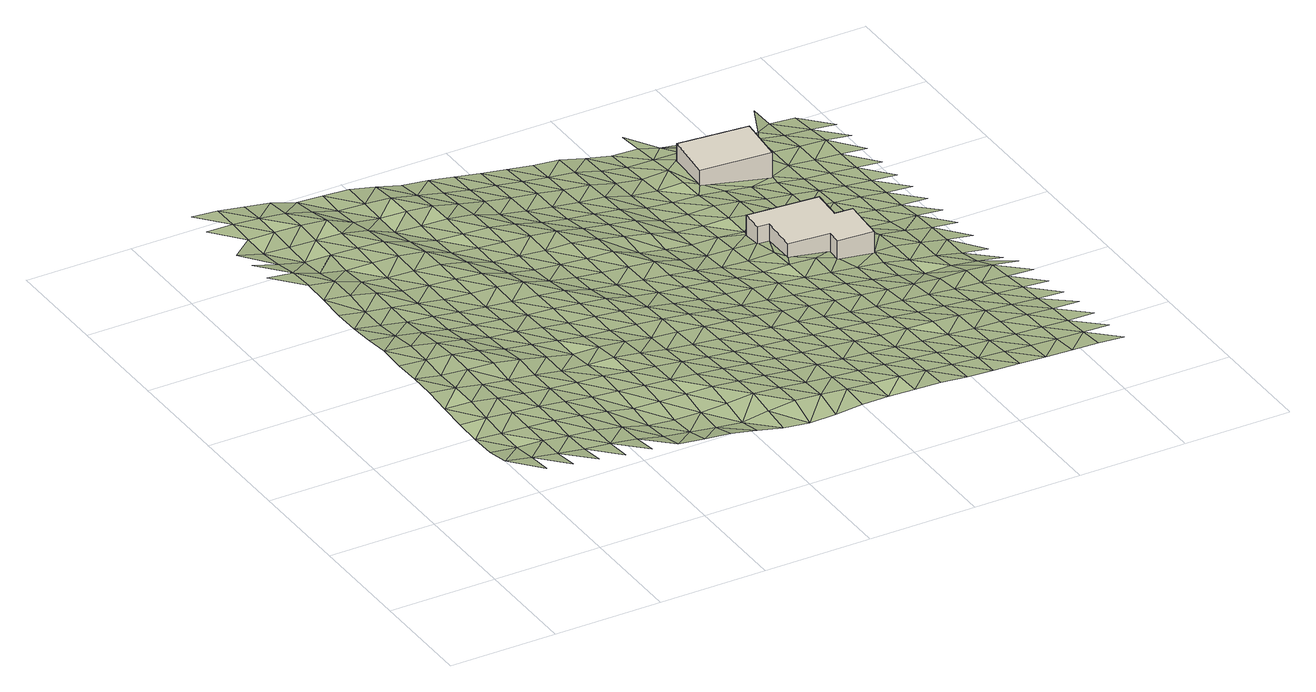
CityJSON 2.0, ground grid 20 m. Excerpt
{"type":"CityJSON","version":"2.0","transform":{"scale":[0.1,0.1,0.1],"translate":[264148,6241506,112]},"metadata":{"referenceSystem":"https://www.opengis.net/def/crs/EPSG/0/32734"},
"CityObjects":{
"building1":{"type":"Building","attributes":{"address":"41 Kylemore Road Universtity Estate Cape Town","building":"house","building:levels":"1","footprint":{"type":"Polygon"},"plus_code":"CFX4X4XJ+X4V","ground_height":118.4,"building_height":4.1,"roof_height":122.5},"geometry":[{"type":"Solid","lod":"1","boundaries":[[[[0,1,2,3]],[[1,4,5,2]],[[4,6,7,5]],[[6,8,9,7]],[[8,10,11,9]],[[10,12,13,11]],[[12,14,15,13]],[[14,16,17,15]],[[16,18,19,17]],[[18,0,3,19]],[[3,2,5,7,9,11,13,15,17,19]],[[18,16,14,12,10,8,6,4,1,0]]]]}]},
"building2":{"type":"Building","attributes":{"address":"39 Kylemore Road Universtity Estate Cape Town","building":"house","building:levels":"1","footprint":{"type":"Polygon"},"plus_code":"CFX4XFXV+XPW","ground_height":116.2,"building_height":4.1,"roof_height":120.3},"geometry":[{"type":"Solid","lod":"1","boundaries":[[[[20,21,22,23]],[[21,24,25,22]],[[24,26,27,25]],[[26,20,23,27]],[[23,22,25,27]],[[26,24,21,20]]]]}]},
"terrain1":{"type":"TINRelief","geometry":[{"type":"CompositeSurface","lod":"1","boundaries":[[[28,29,30]],[[31,32,30]],[[29,28,33]],[[28,30,32]],[[34,33,35]],[[33,28,36]],[[37,34,35]],[[33,36,35]],[[28,32,38]],[[32,39,40]],[[41,37,42]],[[38,36,28]],[[35,43,37]],[[38,32,40]],[[44,41,42]],[[37,43,42]],[[45,35,36]],[[46,36,38]],[[47,44,48]],[[42,49,44]],[[36,46,45]],[[50,43,35]],[[51,47,48]],[[52,38,40]],[[48,44,49]],[[53,40,54]],[[35,45,50]],[[55,42,43]],[[38,52,46]],[[52,40,53]],[[56,51,57]],[[48,58,51]],[[43,50,55]],[[59,49,42]],[[46,60,45]],[[61,56,57]],[[57,51,58]],[[60,46,52]],[[42,55,59]],[[62,48,49]],[[50,45,63]],[[53,64,52]],[[60,63,45]],[[65,61,66]],[[57,67,61]],[[62,49,59]],[[64,53,68]],[[69,58,48]],[[50,70,55]],[[71,65,66]],[[60,52,72]],[[73,74,75]],[[66,61,67]],[[63,70,50]],[[48,62,69]],[[72,52,64]],[[76,57,58]],[[59,55,77]],[[63,60,78]],[[79,80,73]],[[70,77,55]],[[75,71,81]],[[66,82,71]],[[76,58,69]],[[78,60,72]],[[83,67,57]],[[62,59,84]],[[73,75,81]],[[85,79,86]],[[81,71,82]],[[77,84,59]],[[70,63,87]],[[57,76,83]],[[78,88,63]],[[89,66,67]],[[69,62,90]],[[64,91,72]],[[92,85,86]],[[93,94,64]],[[70,87,77]],[[63,88,87]],[[84,90,62]],[[79,73,95]],[[91,78,72]],[[81,96,73]],[[89,67,83]],[[64,94,91]],[[97,82,66]],[[69,98,76]],[[86,79,95]],[[99,100,92]],[[95,73,96]],[[90,98,69]],[[77,101,84]],[[102,88,78]],[[66,89,97]],[[77,87,103]],[[104,81,82]],[[83,76,105]],[[78,91,102]],[[90,84,101]],[[106,107,99]],[[77,103,101]],[[98,105,76]],[[92,86,108]],[[88,109,87]],[[95,110,86]],[[104,82,97]],[[111,96,81]],[[89,83,112]],[[94,113,91]],[[88,102,109]],[[99,92,108]],[[98,90,114]],[[108,86,110]],[[105,112,83]],[[94,115,113]],[[116,103,87]],[[81,104,111]],[[101,114,90]],[[117,95,96]],[[97,89,118]],[[91,119,102]],[[116,87,109]],[[99,120,106]],[[105,98,121]],[[112,118,89]],[[113,119,91]],[[108,120,99]],[[117,96,111]],[[98,114,121]],[[122,110,95]],[[104,97,123]],[[101,103,124]],[[102,125,109]],[[126,103,116]],[[112,105,127]],[[118,123,97]],[[119,125,102]],[[101,124,114]],[[113,115,128]],[[120,129,106]],[[95,117,122]],[[121,127,105]],[[103,126,124]],[[130,108,110]],[[111,104,131]],[[116,109,132]],[[118,112,133]],[[119,113,128]],[[123,131,104]],[[125,132,109]],[[128,115,134]],[[108,130,120]],[[135,121,114]],[[122,130,110]],[[127,133,112]],[[117,111,136]],[[116,137,126]],[[114,124,135]],[[125,119,138]],[[131,136,111]],[[132,137,116]],[[123,118,139]],[[140,127,121]],[[133,141,118]],[[128,138,119]],[[129,120,142]],[[122,117,143]],[[120,130,144]],[[135,140,121]],[[123,139,131]],[[126,145,124]],[[132,125,146]],[[136,143,117]],[[118,141,139]],[[137,147,126]],[[133,127,148]],[[120,144,142]],[[125,138,146]],[[145,135,124]],[[149,128,134]],[[140,148,127]],[[126,147,145]],[[130,122,150]],[[137,132,151]],[[143,152,122]],[[136,131,153]],[[154,141,133]],[[131,139,155]],[[146,151,132]],[[149,134,156]],[[150,144,130]],[[140,135,157]],[[158,138,128]],[[150,122,152]],[[148,154,133]],[[143,136,153]],[[147,137,159]],[[131,155,153]],[[157,135,145]],[[141,160,139]],[[146,138,158]],[[151,159,137]],[[128,149,158]],[[141,154,160]],[[161,142,144]],[[152,143,162]],[[148,140,163]],[[144,150,164]],[[157,165,140]],[[166,155,139]],[[147,167,145]],[[168,151,146]],[[153,162,143]],[[159,169,147]],[[148,163,154]],[[156,170,149]],[[144,164,161]],[[166,139,160]],[[140,165,163]],[[158,168,146]],[[167,157,145]],[[147,169,167]],[[150,152,171]],[[159,151,172]],[[162,173,152]],[[174,153,155]],[[149,175,158]],[[176,155,166]],[[168,172,151]],[[164,150,171]],[[160,154,177]],[[178,165,157]],[[171,152,173]],[[154,163,179]],[[175,149,170]],[[153,174,162]],[[180,169,159]],[[155,176,174]],[[157,167,178]],[[166,160,177]],[[168,158,181]],[[177,154,179]],[[172,180,159]],[[164,182,161]],[[165,183,163]],[[181,158,175]],[[184,173,162]],[[182,164,171]],[[165,178,183]],[[166,185,176]],[[172,168,186]],[[167,169,187]],[[162,174,184]],[[180,188,169]],[[189,179,163]],[[175,170,190]],[[185,166,177]],[[186,168,181]],[[167,187,178]],[[191,161,182]],[[189,163,183]],[[169,188,187]],[[171,173,192]],[[176,193,174]],[[184,194,173]],[[180,172,195]],[[193,176,185]],[[186,196,172]],[[182,171,192]],[[177,179,197]],[[178,198,183]],[[175,199,181]],[[192,173,194]],[[200,179,189]],[[190,201,175]],[[202,184,174]],[[180,195,188]],[[172,196,195]],[[187,198,178]],[[185,177,197]],[[199,186,181]],[[202,174,193]],[[197,179,200]],[[175,201,199]],[[191,182,203]],[[189,183,204]],[[184,205,194]],[[192,203,182]],[[198,204,183]],[[193,185,206]],[[188,207,187]],[[208,196,186]],[[184,202,205]],[[188,195,209]],[[189,210,200]],[[211,201,190]],[[206,185,197]],[[186,199,208]],[[198,187,207]],[[191,203,212]],[[188,209,207]],[[204,210,189]],[[213,192,194]],[[202,193,214]],[[196,215,195]],[[194,205,216]],[[200,217,197]],[[201,218,199]],[[214,193,206]],[[196,208,215]],[[204,198,219]],[[213,194,216]],[[210,217,200]],[[201,211,218]],[[220,203,192]],[[202,221,205]],[[222,209,195]],[[207,219,198]],[[206,197,223]],[[199,224,208]],[[202,214,221]],[[222,195,215]],[[210,204,225]],[[192,213,220]],[[217,223,197]],[[218,224,199]],[[226,212,203]],[[227,216,205]],[[204,219,225]],[[206,228,214]],[[207,209,229]],[[208,230,215]],[[227,205,221]],[[231,209,222]],[[217,210,232]],[[226,203,220]],[[223,228,206]],[[224,230,208]],[[218,211,233]],[[225,232,210]],[[209,231,229]],[[213,216,234]],[[214,235,221]],[[236,219,207]],[[222,215,237]],[[238,216,227]],[[223,217,239]],[[224,218,233]],[[228,235,214]],[[230,237,215]],[[233,211,240]],[[213,234,220]],[[225,219,236]],[[234,216,238]],[[232,239,217]],[[207,229,236]],[[227,221,241]],[[222,242,231]],[[230,224,243]],[[235,241,221]],[[237,242,222]],[[220,244,226]],[[228,223,245]],[[246,232,225]],[[239,247,223]],[[233,243,224]],[[227,248,238]],[[244,220,234]],[[236,246,225]],[[228,245,235]],[[229,231,249]],[[237,230,250]],[[241,248,227]],[[223,247,245]],[[242,251,231]],[[239,232,252]],[[230,243,250]],[[229,249,236]],[[253,233,240]],[[254,226,244]],[[246,252,232]],[[231,251,249]],[[255,234,238]],[[242,237,256]],[[248,257,238]],[[241,235,258]],[[259,247,239]],[[235,245,260]],[[250,256,237]],[[253,240,261]],[[234,255,244]],[[236,262,246]],[[263,243,233]],[[255,238,257]],[[252,259,239]],[[248,241,258]],[[251,242,264]],[[235,260,258]],[[262,236,249]],[[247,265,245]],[[256,264,242]],[[233,253,263]],[[266,250,243]],[[247,259,265]],[[254,244,267]],[[257,248,268]],[[252,246,269]],[[270,249,251]],[[244,255,271]],[[246,262,272]],[[273,260,245]],[[250,266,256]],[[258,268,248]],[[251,264,270]],[[266,243,263]],[[252,269,259]],[[261,274,253]],[[244,271,267]],[[273,245,265]],[[246,272,269]],[[262,249,275]],[[255,257,276]],[[277,264,256]],[[268,278,257]],[[275,249,270]],[[279,258,260]],[[253,280,263]],[[281,260,273]],[[256,266,277]],[[276,271,255]],[[265,259,282]],[[272,262,283]],[[276,257,278]],[[259,269,284]],[[280,253,274]],[[258,279,268]],[[264,285,270]],[[260,281,279]],[[283,262,275]],[[273,265,282]],[[263,286,266]],[[282,259,284]],[[277,285,264]],[[271,287,267]],[[272,288,269]],[[263,280,286]],[[289,278,268]],[[290,275,270]],[[271,276,287]],[[272,283,288]],[[273,291,281]],[[266,292,277]],[[268,279,289]],[[285,290,270]],[[293,284,269]],[[291,273,282]],[[286,292,266]],[[283,275,294]],[[274,295,280]],[[296,267,287]],[[293,269,288]],[[276,278,297]],[[281,298,279]],[[299,285,277]],[[289,300,278]],[[290,294,275]],[[286,280,295]],[[298,281,291]],[[274,301,295]],[[277,292,299]],[[287,276,297]],[[282,284,302]],[[288,283,303]],[[297,278,300]],[[304,284,293]],[[305,289,279]],[[290,285,306]],[[294,303,283]],[[291,282,302]],[[307,292,286]],[[305,279,298]],[[302,284,304]],[[306,285,299]],[[287,308,296]],[[309,293,288]],[[307,286,295]],[[289,310,300]],[[308,287,297]],[[303,309,288]],[[298,291,311]],[[312,294,290]],[[289,305,310]],[[306,313,290]],[[304,293,314]],[[299,292,315]],[[311,291,302]],[[316,292,307]],[[294,312,303]],[[295,301,317]],[[296,308,318]],[[309,314,293]],[[290,313,312]],[[297,300,319]],[[305,298,320]],[[315,306,299]],[[300,310,321]],[[315,292,316]],[[302,304,322]],[[307,295,317]],[[320,298,311]],[[301,323,317]],[[308,297,319]],[[319,300,321]],[[314,322,304]],[[305,324,310]],[[325,313,306]],[[309,303,326]],[[303,312,327]],[[328,311,302]],[[307,329,316]],[[305,320,324]],[[306,315,325]],[[330,318,308]],[[314,309,326]],[[322,328,302]],[[303,327,326]],[[329,307,317]],[[331,321,310]],[[330,308,319]],[[320,311,332]],[[312,313,333]],[[316,334,315]],[[331,310,324]],[[313,325,335]],[[322,314,336]],[[337,317,323]],[[328,332,311]],[[334,316,329]],[[333,327,312]],[[338,318,330]],[[313,335,333]],[[326,336,314]],[[319,321,339]],[[324,320,340]],[[315,341,325]],[[342,321,331]],[[329,317,343]],[[332,340,320]],[[341,315,334]],[[330,319,339]],[[328,322,344]],[[339,321,342]],[[336,345,322]],[[337,343,317]],[[346,331,324]],[[347,326,327]],[[325,348,335]],[[327,333,349]],[[332,328,344]],[[334,329,350]],[[340,346,324]],[[344,322,345]],[[325,341,348]],[[330,351,338]],[[326,347,336]],[[327,349,347]],[[343,350,329]],[[342,331,352]],[[339,351,330]],[[340,332,353]],[[333,335,354]],[[346,352,331]],[[335,348,355]],[[356,345,336]],[[341,334,357]],[[358,343,337]],[[344,353,332]],[[350,359,334]],[[349,333,354]],[[351,360,338]],[[336,347,356]],[[335,355,354]],[[361,339,342]],[[346,340,362]],[[348,341,357]],[[352,363,342]],[[334,359,357]],[[350,343,364]],[[340,353,362]],[[339,361,351]],[[365,344,345]],[[349,366,347]],[[361,342,363]],[[356,367,345]],[[358,364,343]],[[352,346,368]],[[369,355,348]],[[366,349,354]],[[370,359,350]],[[362,368,346]],[[345,367,365]],[[369,348,357]],[[371,353,344]],[[347,372,356]],[[364,370,350]],[[360,351,373]],[[363,352,374]],[[351,361,375]],[[366,372,347]],[[362,353,371]],[[354,355,376]],[[357,359,377]],[[368,374,352]],[[344,365,371]],[[378,355,369]],[[379,367,356]],[[364,358,380]],[[351,375,373]],[[370,377,359]],[[366,354,376]],[[356,372,379]],[[355,378,376]],[[361,363,381]],[[382,368,362]],[[383,369,357]],[[374,384,363]],[[371,382,362]],[[377,383,357]],[[385,365,367]],[[381,375,361]],[[386,372,366]],[[370,364,387]],[[381,363,384]],[[388,367,379]],[[380,389,364]],[[374,368,390]],[[378,369,391]],[[386,366,376]],[[370,387,377]],[[385,367,388]],[[382,390,368]],[[383,391,369]],[[364,389,387]],[[365,392,371]],[[393,373,375]],[[394,384,374]],[[379,372,395]],[[396,388,379]],[[375,381,397]],[[398,372,386]],[[365,385,392]],[[382,371,399]],[[376,378,400]],[[390,394,374]],[[391,401,378]],[[383,377,402]],[[403,389,380]],[[375,397,393]],[[395,372,398]],[[377,387,404]],[[395,396,379]],[[386,376,400]],[[399,371,392]],[[405,388,396]],[[378,401,400]],[[388,405,385]],[[381,384,406]],[[390,382,407]],[[391,383,402]],[[394,408,384]],[[377,404,402]],[[389,409,387]],[[399,407,382]],[[397,381,406]],[[386,410,398]],[[406,384,408]],[[389,403,409]],[[411,394,390]],[[401,391,412]],[[386,400,410]],[[413,404,387]],[[390,407,411]],[[402,412,391]],[[414,396,395]],[[397,415,393]],[[398,416,395]],[[413,387,409]],[[417,399,392]],[[408,394,418]],[[415,397,406]],[[419,398,410]],[[400,401,420]],[[418,394,411]],[[412,421,401]],[[419,416,398]],[[422,407,399]],[[423,402,404]],[[424,404,413]],[[410,400,420]],[[409,403,425]],[[414,395,416]],[[426,393,415]],[[401,421,420]],[[406,408,427]],[[402,423,412]],[[418,428,408]],[[399,417,422]],[[404,424,423]],[[411,407,429]],[[413,409,425]],[[425,403,430]],[[415,406,427]],[[419,410,431]],[[427,408,428]],[[429,418,411]],[[432,421,412]],[[429,407,422]],[[420,431,410]],[[413,433,424]],[[417,392,6]],[[412,423,432]],[[434,428,418]],[[426,415,435]],[[416,419,436]],[[433,413,425]],[[427,435,415]],[[419,431,437]],[[427,428,434]],[[417,438,422]],[[424,439,423]],[[440,420,421]],[[434,418,441]],[[418,429,441]],[[432,442,421]],[[439,424,433]],[[419,437,436]],[[425,430,443]],[[426,435,444]],[[421,442,440]],[[422,445,429]],[[446,432,423]],[[447,431,420]],[[427,434,448]],[[433,425,443]],[[417,6,438]],[[427,448,435]],[[422,438,445]],[[446,423,439]],[[443,430,449]],[[437,431,447]],[[420,440,447]],[[441,429,450]],[[432,451,442]],[[434,441,452]],[[439,433,453]],[[450,429,445]],[[432,446,451]],[[444,435,454]],[[455,436,437]],[[453,433,443]],[[435,448,456]],[[455,437,447]],[[457,444,454]],[[456,454,435]],[[445,438,458]],[[440,442,459]],[[446,439,460]],[[461,462,6]],[[441,450,452]],[[442,451,463]],[[458,438,6]],[[462,461,464]],[[443,449,465]],[[460,439,453]],[[440,459,447]],[[442,463,459]],[[455,466,436]],[[446,467,451]],[[458,6,462]],[[464,436,468]],[[434,452,469]],[[450,445,470]],[[471,453,443]],[[458,472,445]],[[446,460,467]],[[466,468,436]],[[447,473,455]],[[456,448,474]],[[452,450,470]],[[475,463,451]],[[462,464,476]],[[445,472,470]],[[473,447,459]],[[474,454,456]],[[460,453,477]],[[475,451,467]],[[478,458,462]],[[468,476,464]],[[466,455,479]],[[455,473,480]],[[459,463,481]],[[482,467,460]],[[470,483,452]],[[462,476,478]],[[484,463,475]],[[485,472,458]],[[468,466,479]],[[455,480,479]],[[448,26,474]],[[483,469,452]],[[473,459,481]],[[463,484,481]],[[486,475,467]],[[474,487,454]],[[458,478,485]],[[488,470,472]],[[476,468,489]],[[490,480,473]],[[479,489,468]],[[470,488,483]],[[475,491,484]],[[472,485,488]],[[490,473,481]],[[476,492,478]],[[476,489,492]],[[493,469,483]],[[494,479,480]],[[495,481,484]],[[496,480,490]],[[478,497,485]],[[487,474,26]],[[483,488,493]],[[498,454,487]],[[497,478,492]],[[480,496,494]],[[499,489,479]],[[500,490,481]],[[501,26,469]],[[493,501,469]],[[485,502,488]],[[502,485,497]],[[479,494,499]],[[492,489,503]],[[490,504,496]],[[505,493,488]],[[26,506,487]],[[497,492,503]],[[501,507,26]],[[505,488,502]],[[503,489,499]],[[508,494,496]],[[493,509,501]],[[26,507,506]],[[502,497,510]],[[493,505,509]],[[511,499,494]],[[510,497,503]],[[487,506,498]],[[507,501,512]],[[505,502,513]],[[501,509,514]],[[515,503,499]],[[513,502,510]],[[506,507,512]],[[512,501,514]],[[505,516,509]],[[517,510,503]],[[505,513,516]],[[498,506,518]],[[519,514,509]],[[518,506,512]],[[510,520,513]],[[519,509,516]],[[521,498,518]],[[512,514,522]],[[523,516,513]],[[524,514,519]],[[525,498,521]],[[518,512,522]],[[522,514,524]],[[526,519,516]],[[521,518,527]],[[519,528,524]],[[527,518,522]],[[529,522,524]],[[530,521,527]],[[531,527,522]],[[532,530,527]]]}]}
},
"vertices":[
[1010,496,46],[1016,577,46],[1016,577,105],[1010,496,105],[982,579,46],[982,579,105],[986,637,46],[986,637,105],[853,647,46],[853,647,105],[850,606,46],[850,606,105],[872,604,46],[872,604,105],[867,534,46],[867,534,105],[944,528,46],[944,528,105],[942,501,46],[942,501,105],
[884,930,32],[875,838,32],[875,838,83],[884,930,83],[1006,826,32],[1006,826,83],[1015,918,32],[1015,918,83],
[103,106,174],[53,106,180],[53,56,190],[103,6,187],[103,56,182],[53,156,179],[53,206,180],[103,206,178],[103,156,175],[53,256,184],[153,106,172],[153,6,180],[153,56,174],[53,306,189],[103,306,183],[103,256,182],[53,356,189],[153,206,173],[153,156,172],[53,406,188],[103,406,184],[103,356,180],[153,256,175],[53,456,190],[203,106,166],[203,56,167],[203,6,175],[153,306,174],[53,506,184],[103,506,177],[103,456,184],[153,356,177],[203,156,169],[53,556,179],[153,406,179],[203,206,170],[253,56,163],[53,606,179],[103,606,170],[103,556,171],[253,6,167],[153,456,175],[203,256,168],[53,656,182],[253,106,162],[53,756,181],[3,756,187],[53,706,183],[153,506,168],[203,306,168],[253,156,163],[53,806,171],[3,806,184],[103,706,176],[103,656,175],[153,556,162],[203,356,174],[3,856,177],[53,856,164],[253,256,162],[253,206,164],[153,606,163],[203,406,171],[304,106,152],[53,906,165],[304,6,163],[304,56,156],[103,806,159],[103,756,165],[153,656,165],[203,456,166],[53,956,168],[3,956,169],[253,356,165],[304,156,155],[253,306,162],[153,706,159],[203,506,159],[53,1006,168],[3,1006,171],[103,906,164],[304,206,157],[103,856,162],[153,756,155],[203,556,157],[354,56,145],[253,406,159],[354,6,157],[304,256,158],[153,806,158],[203,606,156],[354,106,140],[103,956,164],[253,456,154],[153,856,160],[203,656,153],[304,356,154],[354,156,146],[304,306,154],[253,506,152],[404,56,138],[103,1006,160],[153,906,162],[203,706,152],[354,206,153],[253,556,150],[404,6,151],[304,406,152],[203,756,154],[354,256,155],[404,106,135],[253,656,148],[304,456,150],[253,606,148],[153,1006,152],[203,806,156],[153,956,159],[354,356,144],[404,156,144],[354,306,150],[304,506,147],[454,56,132],[203,906,157],[404,206,148],[203,856,158],[253,756,152],[304,556,144],[253,706,150],[454,6,147],[354,406,144],[454,106,134],[404,256,149],[304,606,144],[203,1006,138],[253,806,154],[354,506,140],[203,956,146],[354,456,143],[304,656,145],[404,356,143],[454,156,143],[404,306,149],[504,6,137],[253,906,137],[454,206,145],[253,856,148],[304,756,145],[504,56,126],[304,706,147],[354,606,141],[404,406,137],[354,556,140],[454,256,143],[504,106,136],[253,956,133],[404,456,136],[304,806,137],[354,656,141],[504,156,142],[454,356,138],[454,306,143],[404,506,137],[554,6,127],[253,1006,135],[304,906,129],[354,706,136],[304,856,129],[504,256,137],[504,206,140],[404,606,135],[454,406,133],[554,106,140],[404,556,136],[554,56,133],[354,756,127],[304,956,131],[454,456,133],[354,806,124],[404,656,126],[504,356,130],[554,156,138],[504,306,134],[454,506,132],[604,6,121],[304,1006,132],[354,906,127],[404,706,121],[554,206,135],[354,856,126],[454,556,130],[604,56,138],[504,406,129],[354,956,127],[404,756,121],[554,256,131],[454,606,122],[604,106,136],[504,456,128],[354,1006,121],[404,806,122],[454,656,117],[554,356,126],[604,156,133],[554,306,128],[504,506,126],[654,56,134],[404,906,123],[454,706,117],[554,406,124],[604,206,129],[404,856,124],[504,556,117],[654,6,122],[454,756,117],[604,256,126],[654,106,131],[404,956,116],[504,656,112],[554,456,121],[504,606,113],[454,806,119],[604,356,121],[654,156,127],[604,306,123],[554,506,114],[704,56,129],[404,1006,109],[454,906,111],[654,206,124],[454,856,117],[504,756,114],[554,556,110],[504,706,112],[704,6,126],[604,406,119],[704,106,126],[654,256,121],[554,606,108],[704,156,123],[454,1006,103],[504,806,110],[604,506,107],[654,306,119],[454,956,106],[604,456,112],[554,656,108],[754,6,126],[654,356,117],[504,906,100],[704,206,120],[504,856,102],[554,756,108],[754,56,125],[554,706,111],[604,606,103],[654,406,111],[604,556,104],[704,256,117],[754,106,123],[504,956,96],[654,456,105],[554,806,98],[704,306,115],[604,656,106],[754,156,119],[654,506,102],[704,356,111],[804,56,123],[504,1006,95],[554,906,92],[604,706,104],[754,206,116],[554,856,93],[804,6,124],[654,606,98],[704,406,104],[654,556,99],[604,756,97],[754,256,112],[804,106,119],[554,956,89],[704,456,100],[604,806,89],[654,656,88],[754,356,105],[754,306,111],[704,506,97],[804,206,111],[804,156,115],[854,56,119],[554,1006,86],[604,906,85],[654,706,93],[604,856,86],[704,556,92],[854,6,122],[654,756,90],[804,256,109],[754,456,95],[754,406,99],[704,606,86],[854,106,115],[604,956,82],[654,806,83],[704,656,79],[804,356,99],[854,156,111],[804,306,105],[754,506,89],[904,6,118],[604,1006,78],[654,906,77],[704,706,84],[854,206,107],[654,856,79],[904,56,115],[754,606,78],[754,556,82],[704,756,82],[804,456,90],[854,256,105],[804,406,94],[904,106,112],[654,956,74],[704,806,77],[754,656,73],[854,356,94],[854,306,99],[804,506,85],[904,206,105],[954,6,115],[904,156,107],[654,1006,71],[704,906,71],[754,706,70],[704,856,74],[954,56,112],[804,606,76],[854,406,90],[804,556,80],[754,756,66],[904,256,100],[954,106,108],[804,656,72],[854,456,86],[704,1006,66],[754,806,64],[704,956,68],[904,356,90],[954,156,104],[904,306,94],[854,506,84],[1004,6,113],[754,906,58],[804,706,67],[954,206,103],[754,856,61],[850,606,74],[904,406,85],[1004,106,104],[854,556,81],[1004,56,109],[804,756,63],[954,256,95],[853,647,67],[754,1006,53],[804,806,59],[904,506,81],[867,534,81],[754,956,56],[904,456,80],[854,656,67],[954,356,85],[954,306,90],[1004,206,99],[1054,6,110],[1004,156,101],[872,604,74],[804,906,51],[854,706,67],[804,856,55],[1054,56,106],[954,406,78],[854,756,64],[1004,256,91],[1054,106,101],[944,528,72],[804,956,47],[942,501,72],[904,656,57],[854,806,58],[954,456,74],[1004,356,80],[1004,306,86],[904,706,60],[1054,206,93],[1054,156,99],[1104,56,103],[804,1006,43],[854,906,53],[854,856,56],[904,756,57],[1104,6,108],[1004,406,70],[1054,256,87],[1104,106,99],[875,838,56],[854,956,46],[1010,496,66],[1004,456,68],[954,656,52],[1104,156,97],[1054,356,75],[904,806,51],[1054,306,82],[1154,56,101],[854,1006,41],[954,706,50],[1104,206,90],[1054,406,58],[884,930,51],[1154,6,106],[954,756,47],[1104,256,84],[954,806,43],[1154,106,97],[887,991,41],[1054,456,58],[904,956,45],[854,1056,37],[1004,656,46],[1104,356,75],[1154,156,93],[982,579,59],[1004,606,48],[1104,306,79],[1016,577,59],[1204,6,103],[1054,506,58],[1154,206,86],[1054,556,54],[1006,826,37],[1004,756,40],[1204,56,99],[1004,706,42],[1104,406,58],[954,956,37],[1154,256,81],[1054,606,40],[1204,106,96],[1054,656,38],[1104,506,50],[1104,456,51],[1154,356,71],[1204,156,91],[1004,806,37],[1154,306,76],[1054,706,36],[1204,206,83],[1004,956,31],[1054,756,32],[1104,556,46],[1154,406,52],[1204,256,78],[1104,606,36],[1054,806,28],[1154,506,40],[1204,306,73],[1154,456,41],[1104,656,33],[1065,974,25],[1154,556,37],[1204,356,63],[1054,856,27],[1104,706,31],[1154,606,33],[1204,406,43],[1104,756,26],[1054,956,25],[1054,906,27],[1204,456,33],[1104,806,24],[1154,656,27],[1204,506,32],[1104,906,22],[1154,706,24],[1104,856,23],[1204,556,31],[1154,756,21],[1204,606,28],[1104,956,17],[1154,806,19],[1204,656,24],[1104,1006,12],[1154,906,19],[1204,706,21],[1154,856,19],[1104,1056,11],[1204,756,16],[1154,956,13],[1204,806,15],[1204,856,14],[1154,1006,9],[1204,906,13],[1204,956,7]
]}
